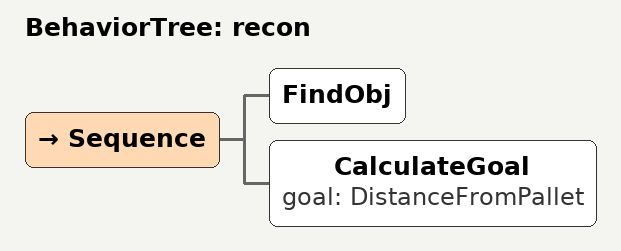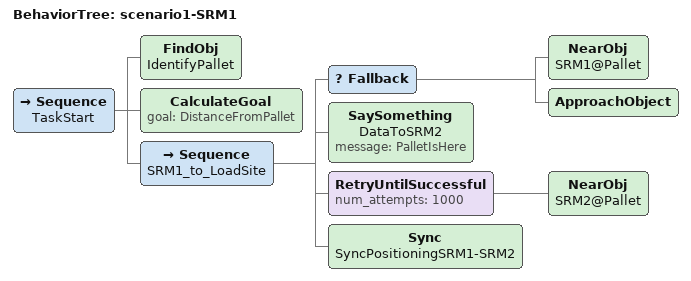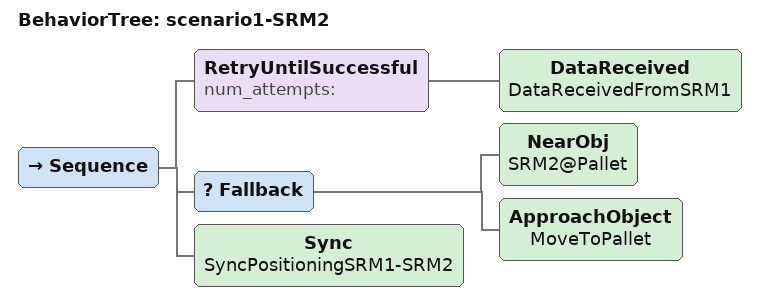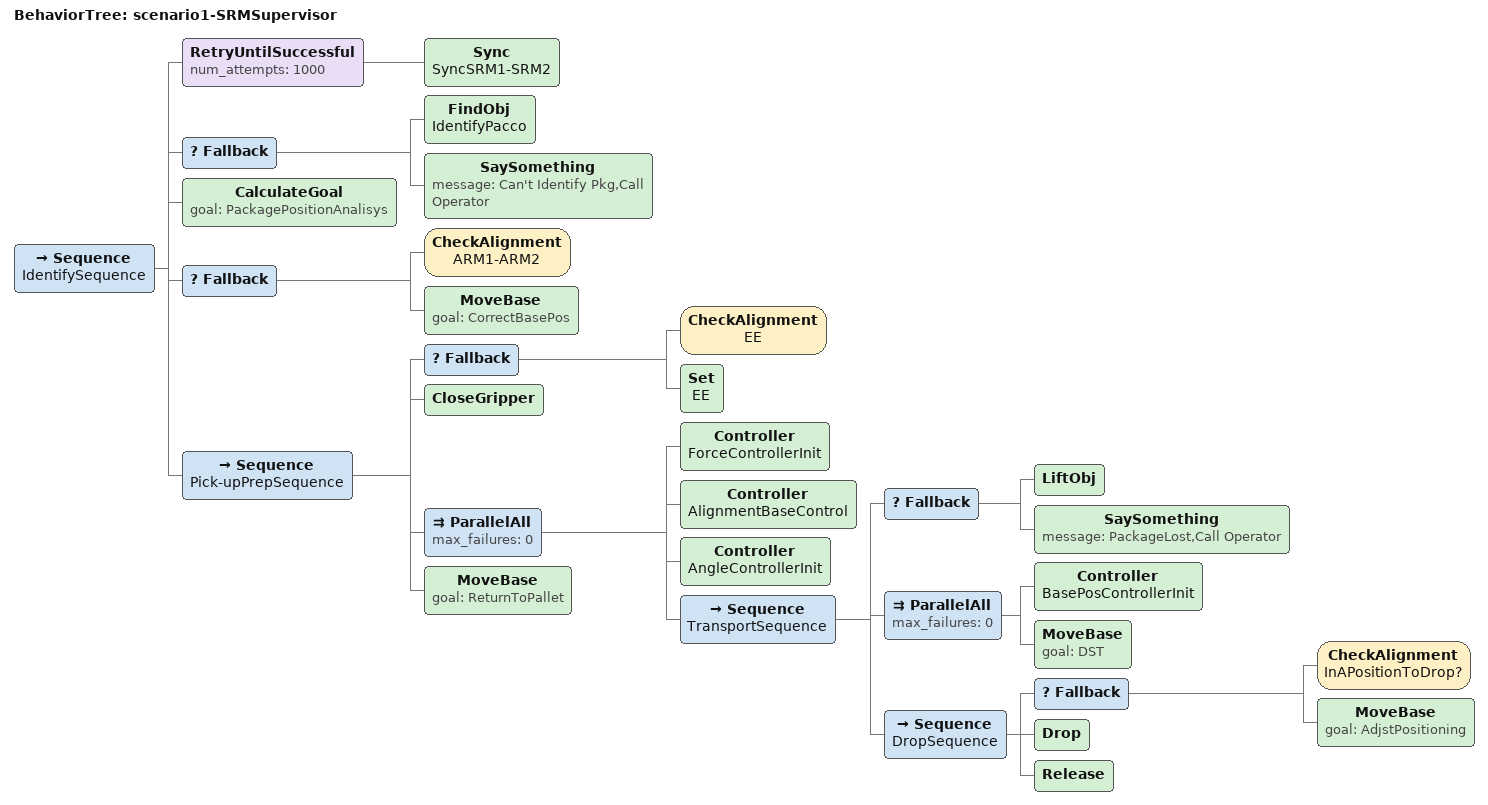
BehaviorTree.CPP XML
<BehaviorTree ID="recon">
  <Sequence>
    <FindObj/>
    <CalculateGoal goal="DistanceFromPallet"/>
  </Sequence>
</BehaviorTree>

<BehaviorTree ID="scenario1-SRM1">
  <Sequence name="TaskStart">
    <FindObj name="IdentifyPallet"/>
    <CalculateGoal goal="DistanceFromPallet"/>
    <Sequence name="SRM1_to_LoadSite">
      <Fallback>
        <NearObj name="SRM1@Pallet"/>
        <ApproachObject/>
      </Fallback>
      <SaySomething name="DataToSRM2" message="PalletIsHere"/>
      <RetryUntilSuccessful num_attempts="1000">
        <NearObj name="SRM2@Pallet"/>
      </RetryUntilSuccessful>
      <Sync name="SyncPositioningSRM1-SRM2"/>
    </Sequence>
  </Sequence>
</BehaviorTree>

<BehaviorTree ID="scenario1-SRM2">
  <Sequence>
    <RetryUntilSuccessful num_attempts="">
      <DataReceived name="DataReceivedFromSRM1"/>
    </RetryUntilSuccessful>
    <Fallback>
      <NearObj name="SRM2@Pallet"/>
      <ApproachObject name="MoveToPallet"/>
    </Fallback>
    <Sync name="SyncPositioningSRM1-SRM2"/>
  </Sequence>
</BehaviorTree>

<BehaviorTree ID="scenario1-SRMSupervisor">
  <Sequence name="IdentifySequence">
    <RetryUntilSuccessful num_attempts="1000">
      <Sync name="SyncSRM1-SRM2"/>
    </RetryUntilSuccessful>
    <Fallback>
      <FindObj name="IdentifyPacco"/>
      <SaySomething message="Can't Identify Pkg,Call Operator"/>
    </Fallback>
    <CalculateGoal goal="PackagePositionAnalisys"/>
    <Fallback>
      <CheckAlignment name="ARM1-ARM2"/>
      <MoveBase goal="CorrectBasePos"/>
    </Fallback>
    <Sequence name="Pick-upPrepSequence">
      <Fallback>
        <CheckAlignment name="EE"/>
        <Set name="EE"/>
      </Fallback>
      <CloseGripper/>
      <ParallelAll max_failures="0">
        <Controller name="ForceControllerInit"/>
        <Controller name="AlignmentBaseControl"/>
        <Controller name="AngleControllerInit"/>
        <Sequence name="TransportSequence">
          <Fallback>
            <LiftObj/>
            <SaySomething message="PackageLost,Call Operator"/>
          </Fallback>
          <ParallelAll max_failures="0">
            <Controller name="BasePosControllerInit"/>
            <MoveBase goal="DST"/>
          </ParallelAll>
          <Sequence name="DropSequence">
            <Fallback>
              <CheckAlignment name="InAPositionToDrop?"/>
              <MoveBase goal="AdjstPositioning"/>
            </Fallback>
            <Drop/>
            <Release/>
          </Sequence>
        </Sequence>
      </ParallelAll>
      <MoveBase goal="ReturnToPallet"/>
    </Sequence>
  </Sequence>
</BehaviorTree>
